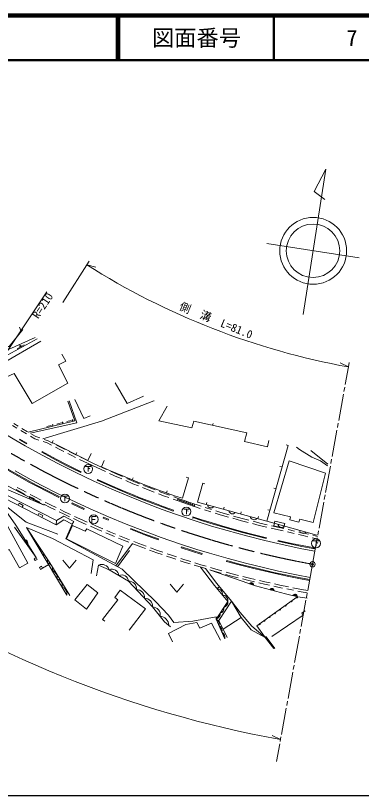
# Model space of a CAD drawing. Units: millimetres, scale not verified. Extents: x 40000 to 680000, y 20000 to 380000.
# Drawn here: x 486046 to 563618, y 205000 to 380000 of the extents above; entities that cross this region are included whole.
import ezdxf
from ezdxf.enums import TextEntityAlignment as Align

# ---------------------------------------------------------------- set-up
doc = ezdxf.new("R2010")
doc.units = ezdxf.units.MM
doc.header["$LTSCALE"] = 1000
doc.header["$PDMODE"] = 32
doc.header["$PDSIZE"] = 500
doc.linetypes.add('CHAIN', pattern=[18.5, 12, -1.5, 3.5, -1.5])
doc.linetypes.add('DASHED', pattern=[7.5, 6, -1.5])
for name, color, linetype, lineweight in [('M-BGD', 7, 'Continuous', 13), ('M-BGD-EXST', 7, 'Continuous', 13), ('M-BMK', 2, 'Continuous', 13), ('M-BMK-SRVR', 3, 'Continuous', 13), ('M-STR-HTXT', 7, 'Continuous', 13), ('M-STR-STRC', 7, 'Continuous', 13), ('M-TTL', 2, 'Continuous', 140), ('M-TTL-BAND', 7, 'Continuous', 25), ('M-TTL-LINE', 7, 'Continuous', 50)]:
    doc.layers.add(name, color=color, linetype=linetype, lineweight=lineweight)
doc.layers.add('M-TTL-TXT', color=7, linetype='Continuous')
doc.styles.add('ＭＳ ゴシック', font='')
doc.styles.get('ＭＳ ゴシック').set_extended_font_data('MS Gothic')

msp = doc.modelspace()

# ---------------------------------------------------------------- hatches: boundary and pattern name
at = {"layer": 'M-BGD'}
for points in [[(538497, 252513, -0.82183), (539432, 252186)], [(543133, 251166, -0.82183), (544091, 250910)], [(547822, 248507), (548066, 248682, -0.41421), (548031, 248472, -0.41421)], [(548266, 249850, -0.82183), (549231, 249624)], [(549025, 249364), (549269, 249538, -1)], [(545216, 246652), (545460, 246826, -0.41421), (545425, 246616, -0.41421)], [(546479, 247551), (546723, 247725, -1)], [(542897, 245000), (543142, 245174, -1)], [(544066, 245832), (544310, 246006, -1)], [(540614, 243374), (540858, 243548, -0.41421), (540823, 243339, -0.41421)], [(541732, 244170), (541977, 244344, -0.41421), (541941, 244135, -0.41421)]]:
    msp.add_hatch(color=256, dxfattribs=at).paths.add_polyline_path(points)

# ---------------------------------------------------------------- linework, layer by layer
for p, q in [((486900, 310063), (487279, 309128)), ((486389, 305239), (487972, 306095)), ((487080, 305852), (486895, 306195)), ((486896, 305752), (487265, 305952)), ((518154, 289024), (520028, 292336)), ((497507, 288893), (498479, 289130)), ((485343, 287978), (486341, 287392)), ((485621, 288441), (486592, 287870)), ((487454, 287364), (488747, 286603)), ((493018, 287798), (493990, 288035)), ((495263, 288346), (496234, 288583)), ((530246, 288069), (530336, 288458)), ((487203, 286885), (488496, 286124)), ((489358, 285618), (490355, 285031)), ((489609, 286096), (490580, 285525)), ((490580, 285525), (491496, 285222)), ((488581, 284035), (487011, 284951)), ((488480, 283862), (488581, 284035)), ((490355, 285031), (491278, 284725)), ((492227, 284411), (493149, 284105)), ((492445, 284907), (493361, 284604)), ((493149, 284105), (494126, 283593)), ((493361, 284604), (494355, 284083)), ((494265, 284198), (494490, 284645)), ((495241, 283618), (496235, 283097)), ((547208, 283558), (546727, 283694)), ((492011, 282168), (491915, 281992)), ((495011, 283129), (495988, 282617)), ((495988, 282617), (496890, 282160)), ((496235, 283097), (497135, 282641)), ((498027, 282189), (498926, 281733)), ((499589, 281520), (499814, 281967)), ((552311, 282416), (556082, 279329)), ((497782, 281707), (498684, 281250)), ((498684, 281250), (499482, 280856)), ((498926, 281733), (499721, 281340)), ((500378, 280412), (501177, 280018)), ((500617, 280897), (501413, 280504)), ((501177, 280018), (503277, 279014)), ((501413, 280504), (503507, 279502)), ((503277, 279014), (505059, 278188)), ((503507, 279502), (505286, 278678)), ((506416, 278159), (505285, 278679)), ((545835, 278699), (545353, 278835)), ((506193, 277666), (505059, 278188)), ((508235, 276727), (507102, 277248)), ((508454, 277220), (507324, 277740)), ((509848, 276037), (508235, 276727)), ((510061, 276533), (508454, 277220)), ((504440, 275924), (504358, 275742)), ((512379, 274953), (510767, 275643)), ((512586, 275452), (510980, 276139)), ((512223, 275832), (512411, 276296)), ((513619, 274454), (512379, 274953)), ((513821, 274954), (512586, 275452)), ((524813, 276241), (524334, 276385)), ((528029, 275067), (528510, 274930)), ((486173, 273653), (487154, 273111)), ((486434, 274126), (487413, 273585)), ((487154, 273111), (488198, 272550)), ((487413, 273585), (488452, 273026)), ((515786, 273581), (514547, 274080)), ((515983, 274083), (514749, 274581)), ((517159, 273059), (515786, 273581)), ((517351, 273564), (515983, 274083)), ((519654, 272689), (518286, 273208)), ((519912, 272869), (520083, 273338)), ((544461, 273841), (543980, 273977)), ((495150, 265709), (483387, 271758)), ((489261, 272005), (489066, 271544)), ((489078, 272076), (490122, 271514)), ((490181, 271613), (489261, 272005)), ((489333, 272552), (490372, 271993)), ((489986, 271153), (490181, 271613)), ((490122, 271514), (491512, 270807)), ((490372, 271993), (491758, 271288)), ((495812, 272056), (495722, 271877)), ((519467, 272182), (518094, 272704)), ((520423, 271837), (519467, 272182)), ((520606, 272345), (519654, 272689)), ((522321, 271153), (521364, 271498)), ((522499, 271663), (521547, 272006)), ((526198, 270083), (522410, 271408)), ((526287, 270338), (522499, 271663)), ((522793, 270988), (522971, 271498)), ((523265, 270823), (523443, 271333)), ((486830, 270550), (486601, 270105)), ((487719, 270092), (486830, 270550)), ((487490, 269648), (487719, 270092)), ((492403, 270354), (493793, 269647)), ((492649, 270835), (494035, 270130)), ((493793, 269647), (494922, 269091)), ((494035, 270130), (495160, 269576)), ((501375, 269169), (498631, 270438)), ((523737, 270658), (523915, 271168)), ((524209, 270493), (524387, 271003)), ((524681, 270328), (524859, 270837)), ((525153, 270163), (525331, 270672)), ((525625, 269998), (525803, 270507)), ((526109, 269828), (526287, 270338)), ((526370, 269736), (526109, 269828)), ((526541, 270249), (526287, 270338)), ((527479, 269390), (526370, 269736)), ((527642, 269905), (526541, 270249)), ((526826, 270837), (542402, 266552)), ((530028, 269158), (528596, 269606)), ((528829, 270286), (528962, 270769)), ((532686, 269225), (532818, 269707)), ((491276, 268263), (491047, 267818)), ((492165, 267806), (491276, 268263)), ((491937, 267361), (492165, 267806)), ((495819, 268649), (496948, 268092)), ((496057, 269134), (497181, 268579)), ((496948, 268092), (498135, 267538)), ((497181, 268579), (498363, 268027)), ((501459, 269350), (501375, 269169)), ((529865, 268643), (528434, 269091)), ((531929, 267998), (530820, 268345)), ((532083, 268516), (530982, 268860)), ((533837, 267456), (531929, 267998)), ((533985, 267975), (532083, 268516)), ((536542, 268164), (536675, 268646)), ((543088, 268982), (542607, 269118)), ((495226, 266700), (495150, 265709)), ((498762, 265853), (499081, 266440)), ((499041, 267115), (500229, 266561)), ((499270, 267605), (500452, 267053)), ((500229, 266561), (501907, 265821)), ((500452, 267053), (502126, 266314)), ((504047, 267571), (503172, 267571)), ((503172, 267571), (503172, 266196)), ((503172, 266946), (503922, 266946)), ((506796, 266786), (505690, 267245)), ((506872, 266971), (506796, 266786)), ((525771, 267330), (525833, 267520)), ((525774, 267118), (525866, 267403)), ((536707, 266640), (534799, 267182)), ((536850, 267160), (534947, 267701)), ((538216, 266240), (536707, 266640)), ((538352, 266762), (536850, 267160)), ((540821, 266108), (539319, 266506)), ((540399, 267103), (540532, 267585)), ((542502, 265723), (540821, 266108)), ((542402, 266552), (553645, 263423)), ((490640, 258377), (485798, 265181)), ((497554, 249962), (488522, 265150)), ((502822, 265417), (504500, 264677)), ((503041, 265911), (504715, 265172)), ((504500, 264677), (505370, 264306)), ((504715, 265172), (505582, 264803)), ((506502, 264411), (507368, 264042)), ((540692, 265583), (539182, 265983)), ((542377, 265197), (540692, 265583)), ((545037, 264588), (543352, 264974)), ((545159, 265115), (543477, 265500)), ((546089, 264344), (545037, 264588)), ((546210, 264871), (545159, 265115)), ((548645, 264305), (547184, 264644)), ((506290, 263914), (507159, 263544)), ((507159, 263544), (508241, 263099)), ((507368, 264042), (508445, 263599)), ((509166, 262719), (510247, 262274)), ((509370, 263219), (510447, 262776)), ((510447, 262776), (511609, 262326)), ((518132, 262551), (518064, 262363)), ((548524, 263779), (547063, 264118)), ((550549, 263309), (549498, 263553)), ((550671, 263835), (549620, 264079)), ((551629, 263060), (550549, 263309)), ((551738, 263589), (550671, 263835)), ((553683, 262587), (552604, 262836)), ((553780, 263119), (552713, 263365)), ((512257, 261496), (508514, 256494)), ((510247, 262274), (511413, 261822)), ((512346, 261461), (513512, 261009)), ((512541, 261965), (513703, 261515)), ((513512, 261009), (515151, 260408)), ((513703, 261515), (515338, 260915)), ((544926, 262220), (544882, 262024)), ((516090, 260064), (517729, 259462)), ((516276, 260571), (517911, 259971)), ((517729, 259462), (518924, 259046)), ((517911, 259971), (519101, 259556)), ((520046, 259227), (521236, 258812)), ((527908, 259287), (527849, 259096)), ((496622, 257819), (498122, 256019)), ((498122, 256019), (499622, 257819)), ((519868, 258717), (521062, 258300)), ((521062, 258300), (521994, 257991)), ((521236, 258812), (522164, 258504)), ((522943, 257676), (523875, 257366)), ((523113, 258188), (524040, 257880)), ((523875, 257366), (525173, 256963)), ((524040, 257880), (525334, 257478)), ((492083, 255984), (493479, 256814)), ((526128, 256666), (527427, 256263)), ((526289, 257182), (527584, 256780)), ((527427, 256263), (528653, 255900)), ((527584, 256780), (528806, 256418)), ((529612, 255617), (530839, 255254)), ((529765, 256134), (530988, 255773)), ((530988, 255773), (532330, 255396)), ((530839, 255254), (532185, 254876)), ((533148, 254606), (534495, 254228)), ((533293, 255126), (534635, 254750)), ((534495, 254228), (535951, 253858)), ((534635, 254750), (536085, 254382)), ((537054, 254136), (538504, 253767)), ((538504, 253767), (539751, 253471)), ((520737, 252437), (522237, 250637)), ((522237, 250637), (523737, 252437)), ((536920, 253612), (538375, 253243)), ((538375, 253243), (539626, 252945)), ((538497, 252513), (539432, 252186)), ((540598, 252714), (541849, 252416)), ((540724, 253239), (541970, 252942)), ((541849, 252416), (543034, 252152)), ((541970, 252942), (543151, 252679)), ((544127, 252462), (545307, 252200)), ((545307, 252200), (547266, 251804)), ((531227, 251422), (531726, 251835)), ((543133, 251166), (544091, 250910)), ((544010, 251935), (545195, 251671)), ((545195, 251671), (545934, 251522)), ((546914, 251324), (548385, 251028)), ((548247, 251607), (550206, 251211)), ((549365, 250830), (550104, 250681)), ((550104, 250681), (551468, 250434)), ((550206, 251211), (551565, 250965)), ((547822, 248507), (548066, 248682)), ((548266, 249850), (549231, 249624)), ((549025, 249364), (549269, 249538)), ((545216, 246652), (545460, 246826)), ((546479, 247551), (546723, 247725)), ((542897, 245000), (543142, 245174)), ((544066, 245832), (544310, 246006)), ((536667, 244952), (532588, 242338)), ((540614, 243374), (540858, 243548)), ((541732, 244170), (541977, 244344))]:
    msp.add_line(p, q, dxfattribs=at)
at = {"layer": 'M-BGD', "linetype": 'DASHED'}
msp.add_line((511631, 259978), (508878, 256298), dxfattribs=at)
at = {"layer": 'M-BGD'}
for points in [[(470474, 304792), (476205, 305192), (480179, 305747), (484575, 305764), (487636, 309572)], [(471017, 304436), (472994, 304650), (477833, 304834), (482120, 305209), (484426, 305096), (490407, 307759)], [(490903, 307441), (483500, 303439), (480358, 302903), (476926, 302667)], [(491695, 306940), (482989, 301827), (482579, 302525), (478343, 301027), (479277, 298936), (480071, 299291), (480851, 297534), (485723, 299698), (489749, 292974)], [(489749, 292974), (497765, 297483), (495680, 301621), (497338, 302456), (496434, 304052)], [(514746, 294602), (511038, 292977), (508385, 297594)], [(495812, 272056), (490881, 274554), (489245, 275410), (484437, 278147), (481770, 279676), (480715, 280312), (479143, 281289), (476461, 282816), (472636, 284841), (468816, 286818), (457610, 291903), (451025, 295177), (450936, 294998)], [(495722, 271877), (490789, 274376), (489149, 275234), (484337, 277973), (481669, 279504), (480610, 280141), (479041, 281118), (476364, 282641), (472543, 284664), (468728, 286638), (457524, 291723), (450936, 294998)], [(488859, 286539), (499326, 289091), (497765, 293454)], [(489307, 286321), (499816, 288642), (498056, 293558)], [(492135, 285010), (505313, 288948), (517051, 293522), (517103, 293567)], [(502773, 290196), (501352, 289597), (499322, 293842)], [(447773, 285842), (450433, 290709), (465613, 284293), (492454, 270104)], [(492454, 270104), (472791, 278459), (463356, 282939), (449510, 289021)], [(542880, 284650), (542536, 283191), (537431, 284396), (537902, 286387), (525992, 289003), (525553, 287473), (518154, 289024)], [(488480, 283862), (486910, 284778), (487011, 284951)], [(503008, 281736), (502252, 280181), (494265, 284198)], [(547208, 283558), (542402, 266552), (526826, 270837), (528029, 275067)], [(491915, 281992), (495176, 280218), (497391, 279072), (500647, 277451), (500736, 277630)], [(492011, 282168), (495270, 280394), (497482, 279250), (500736, 277630)], [(556023, 278941), (554455, 280053), (552510, 280936), (549739, 282652), (549091, 283118)], [(524813, 276241), (523454, 271723), (521901, 272142), (517922, 273595), (514196, 275031), (510251, 276634), (507337, 277873), (505299, 278767), (505901, 280121)], [(504358, 275742), (507161, 274467), (509977, 273255), (512210, 272324), (513948, 271621), (516809, 270511), (519085, 269652), (521384, 268810), (521453, 268998)], [(504440, 275924), (507242, 274650), (510055, 273439), (512286, 272509), (514022, 271807), (516881, 270697), (519154, 269840), (521453, 268998)], [(490640, 258377), (486120, 265652), (482070, 271331), (481391, 274042), (480187, 274284), (477042, 273270), (474946, 270988), (474783, 269578)], [(499081, 266440), (496871, 267641), (495226, 266700), (484396, 272206), (483308, 272013), (483992, 269821), (488390, 266282), (495501, 263643)], [(526109, 269828), (522321, 271153), (522499, 271663)], [(501459, 269350), (498715, 270620), (498631, 270438)], [(479776, 256083), (482014, 257325), (481414, 258407), (484626, 260188), (486896, 256095), (488799, 257150), (483417, 267003), (471548, 260561)], [(498762, 265853), (496879, 266876), (495150, 265709)], [(506872, 266971), (505767, 267430), (505690, 267245)], [(525771, 267330), (527533, 266753), (529878, 266022), (532224, 265321), (534580, 264638), (536939, 263981), (539320, 263364), (542279, 262639), (542327, 262834)], [(525833, 267520), (527593, 266944), (529936, 266213), (532281, 265513), (534634, 264830), (536991, 264175), (539369, 263558), (542327, 262834)], [(498189, 249869), (493735, 257208), (488522, 265150), (494286, 262686), (503474, 257863), (502982, 254830)], [(531059, 244560), (531037, 245104), (525827, 244098), (521549, 243836), (520356, 245429), (517462, 248499), (509916, 255739), (497278, 262548), (498762, 265853)], [(518132, 262551), (515279, 263583), (511867, 264911), (511794, 264724)], [(518064, 262363), (515209, 263396), (511794, 264724)], [(527908, 259287), (525580, 260011), (523264, 260772), (523202, 260582)], [(544882, 262024), (547883, 261355), (550285, 260856), (552713, 260413), (553281, 260380)], [(544926, 262220), (547925, 261551), (550324, 261052), (552737, 260612), (553317, 260578)], [(527849, 259096), (525519, 259820), (523202, 260582)], [(552013, 253426), (549968, 253818), (546986, 254405), (543998, 255054), (539800, 256036), (536271, 256923), (533429, 257681), (533377, 257488)], [(551977, 253229), (549929, 253622), (546946, 254209), (543954, 254859), (539753, 255842), (536221, 256729), (533377, 257488)], [(504199, 254258), (504664, 256682), (507052, 255653), (511388, 253085), (516779, 247313), (519485, 243988), (520816, 242860)], [(532953, 240123), (531059, 244560), (533641, 248511), (530643, 252126), (527522, 256235)], [(533534, 240408), (531642, 244267), (534444, 248557), (531153, 252526), (528653, 255900)], [(551480, 249289), (549348, 249596), (546605, 250241), (539841, 252043), (529738, 255579)], [(511530, 242065), (515209, 246846), (509539, 251077), (508289, 249403), (508954, 248907), (505550, 244494), (506097, 244074)], [(543963, 237931), (541997, 240419), (538881, 242135), (536667, 244952), (534444, 248557), (536427, 246023), (539060, 243005), (541997, 240419)], [(544232, 237953), (542248, 240571), (541853, 240648), (540165, 243054), (549147, 249451)], [(543498, 240625), (550532, 245480), (550266, 245866), (551037, 246398)], [(531992, 239846), (529968, 243631), (527407, 242503), (526691, 243796), (524205, 243346), (520321, 241357), (521279, 239485)]]:
    msp.add_lwpolyline(points, dxfattribs=at)
for points in [[(547438, 280096), (555539, 277279), (552820, 266233), (549770, 266983), (549604, 266307), (547581, 266805), (547748, 267484), (543981, 268411)], [(543975, 265474), (546160, 264943), (546417, 266002), (544232, 266533)], [(497435, 262607), (498774, 265589), (501672, 264284), (502037, 264800), (510138, 260925), (508447, 257023)], [(490896, 257947), (490466, 257692), (490210, 258122), (490640, 258377)], [(492083, 255984), (491653, 255729), (491397, 256158), (491827, 256414)], [(501924, 246783), (504525, 250436), (502085, 252367), (499329, 248886)]]:
    msp.add_lwpolyline(points, close=True, dxfattribs=at)
for centre, radius in [((498843, 289219), 75), ((494354, 288124), 75), ((496599, 288672), 75), ((503547, 266946), 1000)]:
    msp.add_circle(centre, radius, dxfattribs=at)
for centre, radius, start, end in [((529876, 270323), 812, 187.23607, 321.99634), ((534697, 268996), 812, 187.23607, 321.99634), ((539518, 267670), 812, 187.23607, 321.99634), ((545699, 265959), 812, 187.06801, 321.82828), ((550516, 264618), 812, 187.06801, 321.82828), ((487964, 261598), 812, 328.0583, 102.81857), ((491454, 257484), 1757, 353.43689, 68.04279), ((492689, 255741), 1625, 349.80046, 71.67922), ((505376, 255048), 1782, 19.83441, 113.53889), ((507612, 254127), 1626, 8.57082, 110.14898), ((493778, 253911), 1625, 349.80046, 71.67922), ((509780, 252843), 1626, 8.57082, 110.14898), ((494866, 252080), 1625, 349.80046, 71.67922), ((511421, 251315), 1770, 355.0166, 91.08029), ((538932, 252257), 505, 351.87814, 149.53633), ((495954, 250250), 1625, 349.80046, 71.67922), ((513218, 249391), 1770, 355.0166, 91.08029), ((531222, 250189), 1232, 349.57825, 89.74904), ((543587, 250943), 505, 356.25206, 153.91025), ((515015, 247467), 1770, 355.0166, 91.08029), ((532429, 248734), 1232, 349.57825, 89.74904), ((532452, 248348), 1200, 285.8855, 7.79614), ((547944, 248594), 150, 215.45996, 35.45996), ((548726, 249642), 505, 357.9461, 155.60429), ((549147, 249451), 150, 215.45996, 35.45996), ((516711, 245527), 1788, 350.47993, 87.81154), ((531591, 247031), 1200, 285.8855, 7.79614), ((545338, 246739), 150, 215.45996, 35.45996), ((546601, 247638), 150, 215.45996, 35.45996), ((518297, 243101), 2138, 2.24237, 85.25815), ((530731, 245714), 1200, 285.8855, 7.79614), ((543019, 245087), 150, 215.45996, 35.45996), ((544188, 245919), 150, 215.45996, 35.45996), ((530349, 243382), 1375, 347.32167, 58.91019), ((540736, 243461), 150, 215.45996, 35.45996), ((541854, 244257), 150, 215.45996, 35.45996), ((530981, 241904), 1375, 347.32167, 58.91019), ((531612, 240425), 1375, 347.32167, 58.91019)]:
    msp.add_arc(centre, radius, start, end, dxfattribs=at)
at = {"layer": 'M-BGD-EXST'}
for p, q in [((501728, 278802), (502928, 278802)), ((502328, 278802), (502328, 277652)), ((502328, 278502), (502728, 278302)), ((496524, 272177), (497724, 272177)), ((497124, 272177), (497124, 271027)), ((497124, 271877), (497524, 271677)), ((523757, 269256), (524957, 269256)), ((524357, 269256), (524357, 268106)), ((524357, 268956), (524757, 268756)), ((552834, 262105), (554034, 262105)), ((553434, 262105), (553434, 260955)), ((553434, 261805), (553834, 261605))]:
    msp.add_line(p, q, dxfattribs=at)
for centre in [(502328, 278252), (497124, 271627), (524357, 268706), (553434, 261555)]:
    msp.add_circle(centre, 1000, dxfattribs=at)
at = {"layer": 'M-BMK'}
for p, q in [((559995, 297209), (560712, 301144)), ((559708, 295635), (559887, 296619)), ((558524, 289142), (559600, 295045)), ((558237, 287568), (558417, 288552)), ((557054, 281075), (558130, 286977)), ((556767, 279501), (556946, 280484)), ((555583, 273008), (556659, 278910)), ((555296, 271434), (555475, 272417)), ((554112, 264941), (555189, 270843)), ((553826, 263367), (554005, 264350)), ((552642, 256874), (553718, 262776)), ((552642, 256874), (551566, 250971)), ((551458, 250381), (551279, 249397)), ((551171, 248807), (550095, 242904)), ((549988, 242314), (549808, 241330)), ((549701, 240739), (548625, 234837)), ((548517, 234246), (548338, 233263)), ((548230, 232672), (547154, 226770)), ((547047, 226179), (546867, 225196)), ((546760, 224605), (545684, 218703)), ((545576, 218112), (545397, 217129)), ((545289, 216538), (544572, 212603))]:
    msp.add_line(p, q, dxfattribs=at)
at = {"layer": 'M-BMK', "linetype": 'CHAIN'}
msp.add_arc((590303, 463469), 210000, 236.23259, 259.66873, dxfattribs=at)
at = {"layer": 'M-BMK-SRVR'}
for p, q in [((550536, 312895), (555619, 345531)), ((555619, 345531), (553008, 340501)), ((553008, 340501), (555451, 338758)), ((542393, 328838), (563142, 325606))]:
    msp.add_line(p, q, dxfattribs=at)
for centre, radius in [((552809, 327216), 7500), ((552768, 327222), 6000), ((552642, 256874), 600)]:
    msp.add_circle(centre, radius, dxfattribs=at)
msp.add_point((552642, 256874), dxfattribs=at)
at = {"layer": 'M-STR-HTXT'}
for p, q in [((496676, 315621), (502561, 324915)), ((502026, 324070), (504037, 323507)), ((473580, 288896), (493034, 317991)), ((560712, 301144), (558852, 302093)), ((560712, 301144), (560892, 302128)), ((545468, 217522), (543608, 218471))]:
    msp.add_line(p, q, dxfattribs=at)
for radius, start in [(165000, 237.65519), (250000, 236.23259)]:
    msp.add_arc((590303, 463469), radius, start, 259.66873, dxfattribs=at)
at = {"layer": 'M-STR-STRC'}
for points in [[(422743, 319702), (426259, 318518), (429263, 317402), (433320, 315746), (437842, 313789), (441703, 312054), (445594, 310183), (448260, 308819), (451166, 307232), (454369, 305342), (457075, 303666), (460804, 301245), (464248, 298913), (466089, 297636), (467502, 296643), (470423, 294627), (473456, 292574), (476674, 290451), (479773, 288467), (482438, 286829), (485510, 285004), (488164, 283468)], [(553173, 259786), (550250, 260353), (545839, 261291), (541950, 262209), (537824, 263243), (533492, 264432), (529978, 265448), (526976, 266380), (521920, 268091), (518938, 269154), (515645, 270411), (511571, 272048), (507622, 273699), (503603, 275513), (499433, 277510), (495399, 279536), (491193, 281784), (488164, 283468)], [(485944, 277841), (489528, 275835), (491951, 274547), (495473, 272769), (498426, 271343), (502744, 269325), (506855, 267534), (510858, 265869), (514957, 264268), (518694, 262891), (522845, 261443), (526689, 260193), (529531, 259332), (533708, 258132), (537623, 257093), (541640, 256119), (545055, 255352), (549078, 254512), (552103, 253915)]]:
    msp.add_lwpolyline(points, dxfattribs=at)
at = {"layer": 'M-TTL'}
msp.add_line((680000, 380000), (40000, 380000), dxfattribs=at)
at = {"layer": 'M-TTL-BAND'}
msp.add_line((40000, 205000), (579000, 205000), dxfattribs=at)
at = {"layer": 'M-TTL-LINE'}
for p, q in [((508747, 380000), (508747, 370000)), ((509247, 380000), (509247, 370000)), ((543997, 380000), (543997, 370000)), ((40000, 370000), (680000, 370000))]:
    msp.add_line(p, q, dxfattribs=at)

# ---------------------------------------------------------------- texts
at = {"layer": 'M-STR-HTXT', "style": 'ＭＳ ゴシック'}
msp.add_text('R=210', height=1833, rotation=56.233, dxfattribs=at).set_placement((489593, 312845), align=Align.TOP_LEFT)
msp.add_text('側\u3000溝\u3000L=81.0', height=1833, rotation=337.721, dxfattribs=at).set_placement((530454, 310242), align=Align.BOTTOM_CENTER)
at = {"layer": 'M-TTL-TXT', "style": 'ＭＳ ゴシック'}
for s, p in [('図面番号', (526622, 375000)), ('7', (561497, 375000))]:
    msp.add_text(s, height=3666, dxfattribs=at).set_placement(p, align=Align.MIDDLE_CENTER)

doc.saveas('drawing.dxf')
